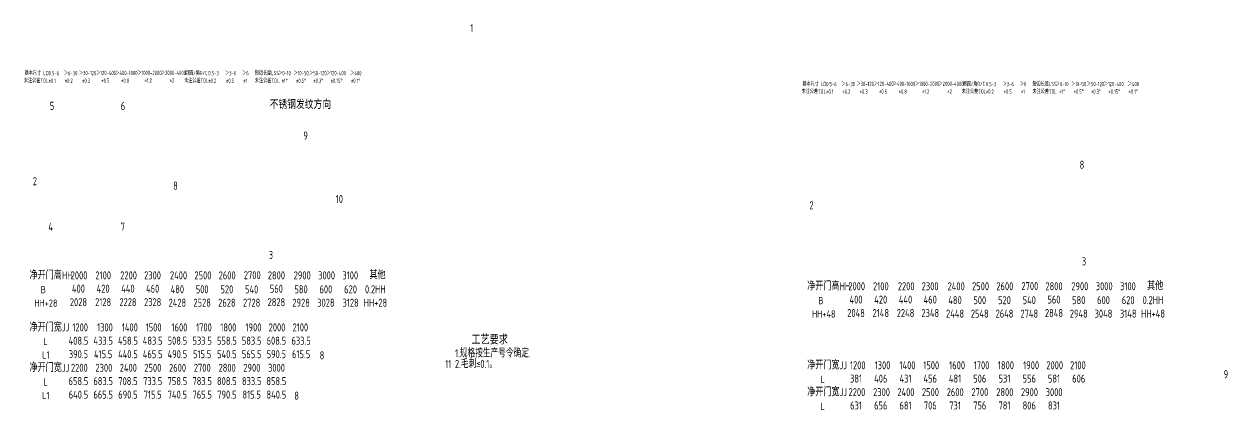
# Model space of a CAD drawing. Header units: inches. Extents: x 14216 to 120088, y -27128 to 23559.
# Drawn here: x 38618 to 40618, y -7069 to -6427 of the extents above; entities that cross this region are included whole.
import ezdxf
from ezdxf.enums import TextEntityAlignment as Align

# ---------------------------------------------------------------- set-up
doc = ezdxf.new("R2010")
doc.units = ezdxf.units.IN
doc.header["$LTSCALE"] = 0.3
doc.header["$MEASUREMENT"] = 0
for name, color, linetype in [('2', 2, 'Continuous'), ('6', 3, 'Continuous'), ('7', 4, 'Continuous')]:
    doc.layers.add(name, color=color, linetype=linetype)
doc.layers.add('粗实线', color=7, linetype='Continuous', lineweight=30)
doc.styles.add('HZ', font='isocp2.shx', dxfattribs={"width": 0.7, "bigfont": 'hztxt.shx'})

msp = doc.modelspace()

# ---------------------------------------------------------------- texts
at = {"layer": '2', "color": 4, "style": 'HZ', "width": 0.7}
for s, p in [('5', (38660.9, -6570.2)), ('6', (38778.8, -6570.6)), ('9', (39082.4, -6619.7)), ('2', (38632.6, -6695.5)), ('8', (38866, -6703)), ('10', (39136.3, -6725.1)), ('4', (38658.4, -6771.4)), ('7', (38778.6, -6771.3)), ('3', (39024.9, -6818.2)), ('8', (39109.6, -6985.1)), ('11', (39318.3, -6999.6)), ('8', (39067.4, -7052.2))]:
    msp.add_text(s, height=13.5, dxfattribs=at).set_placement(p)
at = {"layer": '2', "color": 6, "style": 'HZ'}
for s, width, p in [('不锈钢发纹方向', 0.8, (39026.4, -6568.5)), ('1.规格按生产号令确定.', 0.7, (39334.6, -6981.7)), ('2.毛刺≤0.1。', 0.7, (39334.5, -6999.4))]:
    msp.add_text(s, height=13.5, dxfattribs=dict(at, width=width)).set_placement(p)
at = {"layer": '2', "style": 'HZ', "width": 0.75}
for s, height, p in [('净开门高HH', 13.31, (38627, -6852)), ('2000', 13.31, (38695.5, -6852)), ('2100', 13.31, (38736.6, -6852)), ('2200', 13.31, (38777.9, -6852)), ('2300', 13.31, (38817.6, -6852)), ('2400', 13.31, (38860.6, -6852)), ('2500', 13.31, (38901.3, -6852)), ('2600', 13.31, (38941.6, -6852)), ('2700', 13.31, (38983.4, -6851.7)), ('2800', 13.31, (39023.3, -6852)), ('2900', 13.31, (39066.3, -6852)), ('3000', 13.31, (39107, -6852)), ('3100', 13.31, (39147.3, -6852)), ('其他', 13.31, (39192.2, -6851.7)), ('净开门高HH', 13.31, (39920, -6870.1)), ('2000', 13.31, (39988.5, -6870.1)), ('2100', 13.31, (40029.6, -6870.1)), ('2200', 13.31, (40070.8, -6870.1)), ('2300', 13.31, (40110.5, -6870.1)), ('2400', 13.31, (40153.5, -6870.1)), ('2500', 13.31, (40194.2, -6870.1)), ('2600', 13.31, (40234.6, -6870.1)), ('2700', 13.31, (40276.3, -6869.8)), ('2800', 13.31, (40316.2, -6870.1)), ('2900', 13.31, (40359.2, -6870.1)), ('3000', 13.31, (40399.9, -6870.1)), ('3100', 13.31, (40440.3, -6870.1)), ('其他', 13.31, (40485.1, -6869.8)), ('B', 12, (38645.7, -6875.1)), ('HH+28', 11.98, (38635.1, -6897.5)), ('B', 12, (39938.6, -6893.3)), ('HH+48', 11.98, (39928, -6915.6)), ('净开门宽JJ', 13.31, (38627, -6938.5)), ('1200', 13.31, (38698.3, -6938.5)), ('1300', 13.31, (38739.4, -6938.5)), ('1400', 13.31, (38780.5, -6938.5)), ('1500', 13.31, (38820.2, -6938.5)), ('1600', 13.31, (38863.2, -6938.5)), ('1700', 13.31, (38904, -6938.5)), ('1800', 13.31, (38944.3, -6938.5)), ('1900', 13.31, (38986.2, -6938.5)), ('2000', 13.31, (39024.7, -6938.5)), ('2100', 13.31, (39064.4, -6938.5)), ('L', 12, (38650.2, -6961.4)), ('L1', 11.98, (38648.1, -6983.8)), ('净开门宽JJ', 13.31, (38627, -7005.7)), ('2200', 13.31, (38696, -7005.7)), ('2300', 13.31, (38736.7, -7005.7)), ('2400', 13.31, (38777.1, -7005.7)), ('2500', 13.31, (38818, -7005.7)), ('2600', 13.31, (38859.1, -7005.7)), ('2700', 13.31, (38900.3, -7005.7)), ('2800', 13.31, (38941.4, -7005.7)), ('2900', 13.31, (38982.6, -7005.7)), ('3000', 13.31, (39023.7, -7005.7)), ('净开门宽JJ', 13.31, (39920, -7001.5)), ('1200', 13.31, (39991.2, -7001.5)), ('1300', 13.31, (40032.3, -7001.5)), ('1400', 13.31, (40073.5, -7001.5)), ('1500', 13.31, (40113.1, -7001.5)), ('1600', 13.31, (40156.2, -7001.5)), ('1700', 13.31, (40196.9, -7001.5)), ('1800', 13.31, (40237.2, -7001.5)), ('1900', 13.31, (40279.2, -7001.5)), ('2000', 13.31, (40317.7, -7001.5)), ('2100', 13.31, (40357.3, -7001.5)), ('L', 12, (38650.2, -7028.6)), ('L', 12, (39942.2, -7024.3)), ('L1', 11.98, (38648.1, -7051)), ('净开门宽JJ', 13.31, (39920, -7046.2)), ('2200', 13.31, (39988.9, -7046.2)), ('2300', 13.31, (40029.7, -7046.2)), ('2400', 13.31, (40070, -7046.2)), ('2500', 13.31, (40110.9, -7046.2)), ('2600', 13.31, (40152.1, -7046.2)), ('2700', 13.31, (40193.2, -7046.2)), ('2800', 13.31, (40234.4, -7046.2)), ('2900', 13.31, (40275.5, -7046.2)), ('3000', 13.31, (40316.6, -7046.2)), ('L', 12, (39942.2, -7069.1))]:
    msp.add_text(s, height=height, dxfattribs=at).set_placement(p)
for s, p in [('400', (38708.4, -6867.5)), ('420', (38749.5, -6867.5)), ('440', (38790.7, -6867.5)), ('460', (38831.8, -6867.5)), ('480', (38872.9, -6868.5)), ('500', (38914.1, -6868.5)), ('520', (38955.2, -6868.5)), ('540', (38996.4, -6868.5)), ('560', (39037.5, -6867.5)), ('580', (39078.6, -6868.5)), ('600', (39119.8, -6868.5)), ('620', (39160.9, -6868.5)), ('0.2HH', (39202.1, -6868.5)), ('400', (40001.3, -6885.6)), ('420', (40042.4, -6885.6)), ('440', (40083.6, -6885.6)), ('460', (40124.7, -6885.6)), ('480', (40165.9, -6886.6)), ('500', (40207, -6886.6)), ('520', (40248.1, -6886.6)), ('540', (40289.3, -6886.6)), ('560', (40330.4, -6885.6)), ('580', (40371.6, -6886.6)), ('600', (40412.7, -6886.6)), ('620', (40453.8, -6886.6)), ('0.2HH', (40495, -6886.6)), ('2028', (38708.4, -6889.9)), ('2128', (38749.5, -6889.9)), ('2228', (38790.7, -6889.9)), ('2328', (38831.8, -6889.9)), ('2428', (38872.9, -6890.8)), ('2528', (38914.1, -6890.8)), ('2628', (38955.2, -6890.8)), ('2728', (38996.4, -6890.8)), ('2828', (39037.5, -6889.9)), ('2928', (39078.6, -6890.8)), ('3028', (39119.8, -6890.8)), ('3128', (39160.9, -6890.8)), ('HH+28', (39202.1, -6890.8)), ('2048', (40001.3, -6908)), ('2148', (40042.4, -6908)), ('2248', (40083.6, -6908)), ('2348', (40124.7, -6908)), ('2448', (40165.9, -6909)), ('2548', (40207, -6909)), ('2648', (40248.1, -6909)), ('2748', (40289.3, -6909)), ('2848', (40330.4, -6908)), ('2948', (40371.6, -6909)), ('3048', (40412.7, -6909)), ('3148', (40453.8, -6909)), ('HH+48', (40495, -6909)), ('408.5', (38708.4, -6954)), ('433.5', (38749.5, -6954)), ('458.5', (38790.7, -6954)), ('483.5', (38831.8, -6954)), ('508.5', (38872.9, -6954)), ('533.5', (38914.1, -6954)), ('558.5', (38955.2, -6954)), ('583.5', (38996.4, -6954)), ('608.5', (39037.5, -6954)), ('633.5', (39078.6, -6954)), ('390.5', (38708.4, -6976.4)), ('415.5', (38749.5, -6976.4)), ('440.5', (38790.7, -6976.4)), ('465.5', (38831.8, -6976.4)), ('490.5', (38872.9, -6976.4)), ('515.5', (38914.1, -6976.4)), ('540.5', (38955.2, -6976.4)), ('565.5', (38996.4, -6976.4)), ('590.5', (39037.5, -6976.4)), ('615.5', (39078.6, -6976.4)), ('658.5', (38708.4, -7021.2)), ('683.5', (38749.5, -7021.2)), ('708.5', (38790.7, -7021.2)), ('733.5', (38831.8, -7021.2)), ('758.5', (38872.9, -7021.2)), ('783.5', (38914.1, -7021.2)), ('808.5', (38955.2, -7021.2)), ('833.5', (38996.4, -7021.2)), ('858.5', (39037.5, -7021.2)), ('381', (40001.3, -7017)), ('406', (40042.4, -7017)), ('431', (40083.6, -7017)), ('456', (40124.7, -7017)), ('481', (40165.9, -7017)), ('506', (40207, -7017)), ('531', (40248.1, -7017)), ('556', (40289.3, -7017)), ('581', (40330.4, -7017)), ('606', (40371.6, -7017)), ('640.5', (38708.4, -7043.6)), ('665.5', (38749.5, -7043.6)), ('690.5', (38790.7, -7043.6)), ('715.5', (38831.8, -7043.6)), ('740.5', (38872.9, -7043.6)), ('765.5', (38914.1, -7043.6)), ('790.5', (38955.2, -7043.6)), ('815.5', (38996.4, -7043.6)), ('840.5', (39037.5, -7043.6)), ('631', (40001.3, -7061.7)), ('656', (40042.4, -7061.7)), ('681', (40083.6, -7061.7)), ('706', (40124.7, -7061.7)), ('731', (40165.9, -7061.7)), ('756', (40207, -7061.7)), ('781', (40248.1, -7061.7)), ('806', (40289.3, -7061.7)), ('831', (40330.4, -7061.7))]:
    msp.add_text(s, height=13.31, dxfattribs=at).set_placement(p, align=Align.MIDDLE_CENTER)
at = {"layer": '6', "color": 2, "style": 'HZ', "width": 0.7}
for s, p in [('未注公差TOL.', (38617.8, -6525)), ('基本尺寸 LD.', (38619.2, -6512.5)), ('0.5-6', (38658.8, -6512.7)), ('%%P0.1', (38658.8, -6525.3)), ('＞6-30', (38684.3, -6512.7)), ('%%P0.2', (38685.8, -6525.3)), ('＞30-120', (38709.3, -6512.5)), ('%%P0.3', (38714.6, -6525.3)), ('＞120-400', (38738, -6512.4)), ('%%P0.5', (38746.5, -6525.2)), ('＞400-1000', (38769.8, -6512.4)), ('%%P0.8', (38779.4, -6525.2)), ('＞1000-2000', (38806.5, -6512.3)), ('%%P1.2', (38818.3, -6525.1)), ('＞2000-4000', (38845.6, -6512.2)), ('%%P2', (38860.3, -6525)), ('未注公差TOL.', (38884.2, -6525)), ('倒圆/角R/C', (38885.6, -6512.5)), ('0.5-3', (38924.3, -6512.7)), ('%%P0.2', (38924.3, -6525.3)), ('＞3-6', (38952.2, -6512.7)), ('%%P0.5', (38953.9, -6525.3)), ('＞6', (38980.7, -6512.5)), ('%%P1', (38982.5, -6525.3)), ('短边长度LSS.', (39001.7, -6512.5)), ('未注公差TOL.', (39001.8, -6525)), ('＞0-10', (39040.5, -6512.7)), ('%%P1%%D', (39046.3, -6525.3)), ('＞10-50', (39066, -6512.7)), ('%%P0.5%%D', (39070.3, -6525.3)), ('＞50-120', (39092, -6512.7)), ('%%P0.3%%D', (39099, -6525.3)), ('＞120-400', (39120.4, -6512.7)), ('%%P0.15%%D', (39128, -6525.3)), ('＞400', (39160.3, -6512.7)), ('%%P0.1%%D', (39161.5, -6525.3)), ('未注公差TOL.', (39910.8, -6543.1)), ('基本尺寸 LD.', (39912.2, -6530.7)), ('0.5-6', (39951.7, -6530.8)), ('%%P0.1', (39951.7, -6543.4)), ('＞6-30', (39977.2, -6530.8)), ('%%P0.2', (39978.7, -6543.4)), ('＞30-120', (40002.2, -6530.6)), ('%%P0.3', (40007.5, -6543.4)), ('＞120-400', (40030.9, -6530.5)), ('%%P0.5', (40039.5, -6543.3)), ('＞400-1000', (40062.7, -6530.5)), ('%%P0.8', (40072.4, -6543.3)), ('＞1000-2000', (40099.4, -6530.4)), ('%%P1.2', (40111.2, -6543.2)), ('＞2000-4000', (40138.5, -6530.3)), ('%%P2', (40153.3, -6543.2)), ('未注公差TOL.', (40177.1, -6543.1)), ('倒圆/角R/C', (40178.6, -6530.7)), ('0.5-3', (40217.2, -6530.8)), ('%%P0.2', (40217.2, -6543.4)), ('＞3-6', (40245.2, -6530.8)), ('%%P0.5', (40246.8, -6543.4)), ('＞6', (40273.7, -6530.6)), ('%%P1', (40275.4, -6543.4)), ('短边长度LSS.', (40294.7, -6530.7)), ('未注公差TOL.', (40294.7, -6543.1)), ('＞0-10', (40333.5, -6530.8)), ('%%P1%%D', (40339.2, -6543.4)), ('＞10-50', (40358.9, -6530.8)), ('%%P0.5%%D', (40363.2, -6543.4)), ('＞50-120', (40385, -6530.8)), ('%%P0.3%%D', (40391.9, -6543.4)), ('＞120-400', (40413.4, -6530.8)), ('%%P0.15%%D', (40421, -6543.4)), ('＞400', (40453.3, -6530.8)), ('%%P0.1%%D', (40454.4, -6543.4))]:
    msp.add_text(s, height=7.2, dxfattribs=at).set_placement(p)
at = {"layer": '7', "style": 'HZ', "width": 0.7}
for s, p in [('1', (39359.9, -6441)), ('8', (40373.1, -6668.2)), ('2', (39923.8, -6735.6)), ('3', (40376.8, -6828.7)), ('9', (40612.6, -7016.4))]:
    msp.add_text(s, height=13.5, dxfattribs=at).set_placement(p)
at = {"layer": '粗实线', "color": 3, "linetype": 'Continuous', "lineweight": -3, "style": 'HZ', "width": 0.7}
msp.add_text('工艺要求', height=16, dxfattribs=at).set_placement((39361.9, -6960.2))

doc.saveas('drawing.dxf')
